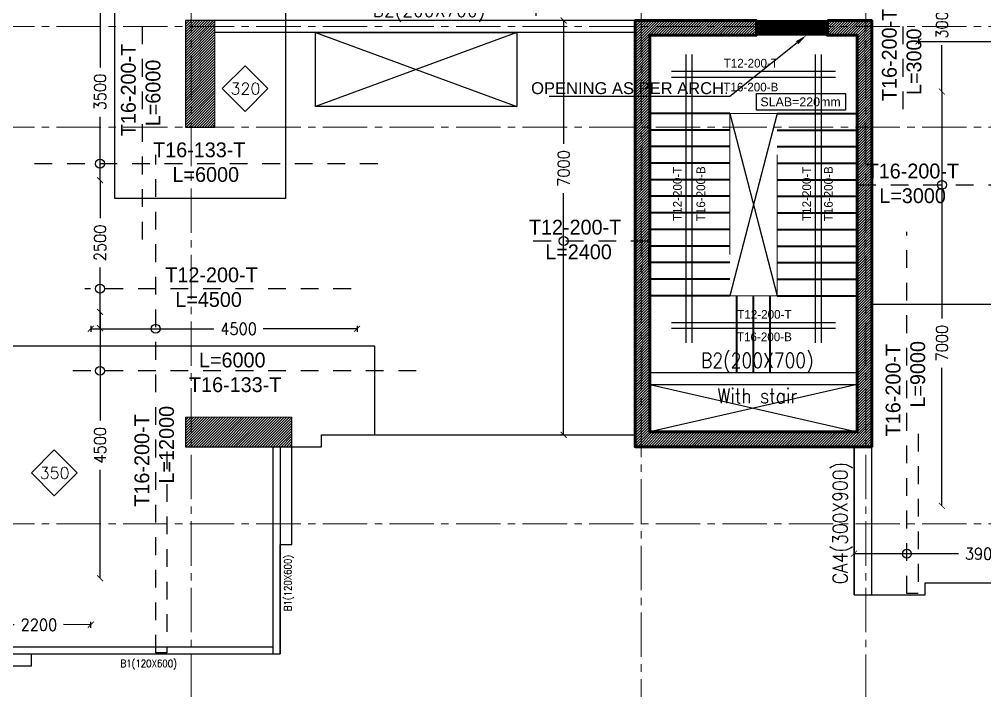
# Model space of a CAD drawing. Header units: millimetres. Extents: x -967280 to 3852, y 2833 to 1955156.
# Drawn here: x -735135 to -718821, y 884416 to 895758 of the extents above; entities that cross this region are included whole.
import ezdxf
from ezdxf import colors
from ezdxf.entities.mleader import LeaderData, LeaderLine
from ezdxf.enums import TextEntityAlignment as Align
from ezdxf.math import Vec2, Vec3

# ---------------------------------------------------------------- set-up
doc = ezdxf.new("R2010")
doc.units = ezdxf.units.MM
doc.header["$LTSCALE"] = 1000
doc.header["$PDMODE"] = 35
doc.header["$PDSIZE"] = 25
for name, pattern in [('$0$DASHED2', [0.375, 0.25, -0.125]), ('B05-FIRST FLOOR PLAN$0$DLINE', [0.55, 0.3, -0.25]), ('Columns_Structural070816$0$CENTER2', [1.125, 0.75, -0.125, 0.125, -0.125]), ('HIDDEN', [0.375, 0.25, -0.125]), ('HRZN_Line-Ptrn-Sold', [9144001.0, 9144000.0, -1]), ('Overhead', [3.96875, 2.38125, -1.5875])]:
    doc.linetypes.add(name, pattern=pattern)
for name, color, linetype, lineweight in [('A-STAIR', 1, 'HRZN_Line-Ptrn-Sold', 13), ('S - column', 6, 'Continuous', 60), ('S - stair', 3, 'Continuous', 40), ('ST-000-AXIS', 9, 'Columns_Structural070816$0$CENTER2', 9), ('ST-203-SLAB-TXT', 7, 'Continuous', 30), ('ST-206-SLAB-DIM', 1, 'Continuous', 20), ('ST-RFT-BOT', 2, '$0$DASHED2', 30), ('ST-RFT-TOP', 5, '$0$DASHED2', 30)]:
    doc.layers.add(name, color=color, linetype=linetype, lineweight=lineweight)
for name, color, linetype in [('B05-FIRST FLOOR PLAN$0$STR_ROOF RFT$0$S-SYMB', 30, 'Continuous'), ('S - col hach', 1, 'Continuous'), ('S - dot', 1, 'Continuous'), ('S -Beams', 2, 'Continuous'), ('S-OPENING', 4, 'Continuous'), ('S-TEXT', 2, 'Continuous'), ('SLAB', 210, 'Continuous')]:
    doc.layers.add(name, color=color, linetype=linetype)
doc.styles.add('B05-FIRST FLOOR PLAN$0$XS-Roof RFT$0$T25-100', font='STENCIL.shx', dxfattribs={"height": 250})
doc.styles.add('ROMANC', font='romanc.shx')
doc.styles.add('ST-DIM', font='romans.shx', dxfattribs={"width": 0.85})
doc.styles.add('TUNELNO', font='romans.shx', dxfattribs={"width": 0.9})
doc.styles.add('TXT DIM 25', font='arial.ttf')
doc.styles.add('XREF-ST-FRAMING 1ST FLOOR$0$STRECTURAL', font='arial.ttf')
doc.dimstyles.new('Copy(2) of DSEC', dxfattribs={"dimtxt": 200, "dimasz": 100, "dimexe": 50, "dimexo": 80, "dimgap": 100, "dimtad": 1, "dimdec": 0, "dimrnd": 5, "dimzin": 0, "dimdsep": 46, "dimtxsty": 'TUNELNO', "dimblk": 'ARCHTICK', "dimcen": 0.09, "dimclrd": 1, "dimclre": 1, "dimclrt": 3, "dimadec": 0, "dimazin": 0, "dimtfac": 0.78125, "dimtdec": 0, "dimtix": 1, "dimtmove": 2, "dimatfit": 3, "dimldrblk": 'ARCHTICK', "dimfxl": 1, "dimtolj": 1, "dimtzin": 0, "dimarcsym": 0})
pattern_1 = [(45, (-254348.726, -1220652.032), (-22.4506403, 22.4506403), [])]

# ---------------------------------------------------------------- blocks, each defined once
blk = doc.blocks.new('str col from 1st to 3rd')
at = {"layer": 'S - col hach'}
h = blk.add_hatch(dxfattribs=at)
h.set_pattern_fill('ANSI31', color=2, scale=10)
h.set_pattern_definition(pattern_1)
h.paths.add_polyline_path([(-21700, -6600), (-21700, -4800), (-22200, -4800), (-22200, -6600)])
h = blk.add_hatch(dxfattribs=at)
h.set_pattern_fill('ANSI31', color=3, scale=10)
h.set_pattern_definition([(45, (610128.69, -719880.126), (-22.4506403, 22.4506403), [])])
h.paths.add_polyline_path([(-14350, -5050), (-12550, -5050), (-12550, -4800), (-14600, -4800), (-14600, -12000), (-10800, -12000), (-10600, -12000), (-10600, -4800), (-11350, -4800), (-11350, -5050), (-10850, -5050), (-10850, -11750), (-14350, -11750)])
h = blk.add_hatch(dxfattribs=at)
h.set_pattern_fill('ANSI31', color=2, scale=10)
h.set_pattern_definition(pattern_1)
h.paths.add_polyline_path([(-20400, -12000), (-20400, -11500), (-22200, -11500), (-22200, -12000)])
at = {"layer": 'S - column', "lineweight": 15}
for points in [[(-21700, -4800), (-21700, -6600), (-22200, -6600), (-22200, -4800)], [(-20400, -12000), (-22200, -12000), (-22200, -11500), (-20400, -11500)]]:
    blk.add_lwpolyline(points, close=True, dxfattribs=at)
at = {"layer": 'S - column', "color": 3}
blk.add_lwpolyline([(-11350, -4800), (-11350, -5050), (-10850, -5050), (-10850, -11750), (-14350, -11750), (-14350, -5050), (-12550, -5050), (-12550, -4800), (-14600, -4800), (-14600, -12000), (-10600, -12000), (-10600, -4800)], close=True, dxfattribs=at)
at = {"layer": 'ST-RFT-BOT', "color": 7, "linetype": 'Continuous', "ltscale": 30}
for points in [[(-21700, -4800), (-22200, -4800), (-22200, -6600), (-21700, -6600)], [(-22200, -11500), (-22200, -12000), (-20400, -12000), (-20400, -11500)]]:
    blk.add_lwpolyline(points, dxfattribs=at)
blk = doc.blocks.new('_ArchTick')
at = {"color": 0, "linetype": 'ByBlock', "const_width": 0.15}
blk.add_lwpolyline([(-0.5, -0.5), (0.5, 0.5)], dxfattribs=at)
blk = doc.blocks.new('*D941')
at = {"layer": 'Defpoints', "color": 0, "transparency": 16777216}
for p in [(-719941, 895515), (-714439, 895515), (-714439, 895385)]:
    blk.add_point(p, dxfattribs=at)
at = {"layer": 'ST-206-SLAB-DIM', "color": 1, "lineweight": -2, "transparency": 16777216}
for p, q in [((-719941, 895435), (-719941, 895335)), ((-719941, 895385), (-718394, 895385)), ((-714439, 895385), (-717560, 895385)), ((-714439, 895435), (-714439, 895335))]:
    blk.add_line(p, q, dxfattribs=at)
at = {"layer": 'ST-206-SLAB-DIM', "color": 1, "lineweight": -2, "transparency": 16777216, "xscale": 100, "yscale": 100, "zscale": 100, "rotation": 180}
blk.add_blockref('_ArchTick', (-719941, 895385), dxfattribs=at)
at = {"layer": 'ST-206-SLAB-DIM', "color": 1, "lineweight": -2, "transparency": 16777216, "xscale": 100, "yscale": 100, "zscale": 100}
blk.add_blockref('_ArchTick', (-714439, 895385), dxfattribs=at)
at = {"layer": 'ST-206-SLAB-DIM', "color": 3, "transparency": 16777216, "insert": (-717977, 895385), "char_height": 200, "attachment_point": 5, "style": 'TUNELNO'}
blk.add_mtext('\\A1;5500', dxfattribs=at)
blk = doc.blocks.new('*D945')
at = {"layer": 'Defpoints', "color": 0, "transparency": 16777216}
for p in [(-733770, 896540), (-733740, 896540), (-733740, 893039)]:
    blk.add_point(p, dxfattribs=at)
at = {"layer": 'ST-206-SLAB-DIM', "color": 1, "lineweight": -2, "transparency": 16777216}
for p, q in [((-733770, 896540), (-733770, 894946)), ((-733770, 893039), (-733770, 894112))]:
    blk.add_line(p, q, dxfattribs=at)
at = {"layer": 'ST-206-SLAB-DIM', "color": 1, "lineweight": -2, "transparency": 16777216, "xscale": 100, "yscale": 100, "zscale": 100}
for p, rotation in [((-733770, 896540), 90), ((-733770, 893039), 270)]:
    blk.add_blockref('_ArchTick', p, dxfattribs=dict(at, rotation=rotation))
at = {"layer": 'ST-206-SLAB-DIM', "color": 3, "transparency": 16777216, "insert": (-733770, 894529), "char_height": 200, "attachment_point": 5, "rotation": 90, "style": 'TUNELNO'}
blk.add_mtext('\\A1;3500', dxfattribs=at)
blk = doc.blocks.new('*D950')
at = {"layer": 'Defpoints', "color": 0, "transparency": 16777216}
for p in [(-733740, 893039), (-733770, 890540), (-733740, 890540)]:
    blk.add_point(p, dxfattribs=at)
at = {"layer": 'ST-206-SLAB-DIM', "color": 1, "lineweight": -2, "transparency": 16777216}
for p, q in [((-733770, 893039), (-733770, 892398)), ((-733770, 890540), (-733770, 891564))]:
    blk.add_line(p, q, dxfattribs=at)
at = {"layer": 'ST-206-SLAB-DIM', "color": 1, "lineweight": -2, "transparency": 16777216, "xscale": 100, "yscale": 100, "zscale": 100}
for p, rotation in [((-733770, 893039), 90), ((-733770, 890540), 270)]:
    blk.add_blockref('_ArchTick', p, dxfattribs=dict(at, rotation=rotation))
at = {"layer": 'ST-206-SLAB-DIM', "color": 3, "transparency": 16777216, "insert": (-733770, 891981), "char_height": 200, "attachment_point": 5, "rotation": 90, "style": 'TUNELNO'}
blk.add_mtext('\\A1;2500', dxfattribs=at)
blk = doc.blocks.new('*D956')
at = {"layer": 'Defpoints', "color": 0, "transparency": 16777216}
for p in [(-725936, 895737), (-725894, 895737), (-725894, 888737)]:
    blk.add_point(p, dxfattribs=at)
at = {"layer": 'ST-206-SLAB-DIM', "color": 1, "lineweight": -2, "transparency": 16777216}
for p, q in [((-725974, 895737), (-725986, 895737)), ((-725936, 895737), (-725936, 893655)), ((-725936, 888737), (-725936, 892821)), ((-725974, 888737), (-725986, 888737))]:
    blk.add_line(p, q, dxfattribs=at)
at = {"layer": 'ST-206-SLAB-DIM', "color": 1, "lineweight": -2, "transparency": 16777216, "xscale": 100, "yscale": 100, "zscale": 100}
for p, rotation in [((-725936, 895737), 90), ((-725936, 888737), 270)]:
    blk.add_blockref('_ArchTick', p, dxfattribs=dict(at, rotation=rotation))
at = {"layer": 'ST-206-SLAB-DIM', "color": 3, "transparency": 16777216, "insert": (-725936, 893238), "char_height": 200, "attachment_point": 5, "rotation": 90, "style": 'TUNELNO'}
blk.add_mtext('\\A1;7000', dxfattribs=at)
blk = doc.blocks.new('*D970')
at = {"layer": 'Defpoints', "color": 0, "transparency": 16777216}
for p in [(-719544, 894537), (-719514, 894537), (-719514, 887537)]:
    blk.add_point(p, dxfattribs=at)
at = {"layer": 'ST-206-SLAB-DIM', "color": 1, "lineweight": -2, "transparency": 16777216}
for p, q in [((-719544, 894537), (-719544, 890704)), ((-719544, 887537), (-719544, 889870))]:
    blk.add_line(p, q, dxfattribs=at)
at = {"layer": 'ST-206-SLAB-DIM', "color": 1, "lineweight": -2, "transparency": 16777216, "xscale": 100, "yscale": 100, "zscale": 100}
for p, rotation in [((-719544, 894537), 90), ((-719544, 887537), 270)]:
    blk.add_blockref('_ArchTick', p, dxfattribs=dict(at, rotation=rotation))
at = {"layer": 'ST-206-SLAB-DIM', "color": 3, "transparency": 16777216, "insert": (-719544, 890287), "char_height": 200, "attachment_point": 5, "rotation": 90, "style": 'TUNELNO'}
blk.add_mtext('\\A1;7000', dxfattribs=at)
blk = doc.blocks.new('*D971')
at = {"layer": 'Defpoints', "color": 0, "transparency": 16777216}
for p in [(-719544, 897536), (-719514, 897536), (-719514, 894537)]:
    blk.add_point(p, dxfattribs=at)
at = {"layer": 'ST-206-SLAB-DIM', "color": 1, "lineweight": -2, "transparency": 16777216}
for p, q in [((-719544, 897536), (-719544, 896157)), ((-719544, 894537), (-719544, 895323))]:
    blk.add_line(p, q, dxfattribs=at)
at = {"layer": 'ST-206-SLAB-DIM', "color": 1, "lineweight": -2, "transparency": 16777216, "xscale": 100, "yscale": 100, "zscale": 100}
for p, rotation in [((-719544, 897536), 90), ((-719544, 894537), 270)]:
    blk.add_blockref('_ArchTick', p, dxfattribs=dict(at, rotation=rotation))
at = {"layer": 'ST-206-SLAB-DIM', "color": 3, "transparency": 16777216, "insert": (-719544, 895740), "char_height": 200, "attachment_point": 5, "rotation": 90, "style": 'TUNELNO'}
blk.add_mtext('\\A1;3000', dxfattribs=at)
blk = doc.blocks.new('*D973')
at = {"layer": 'Defpoints', "color": 0, "transparency": 16777216}
for p in [(-717129, 886729), (-721029, 886599), (-717129, 886596)]:
    blk.add_point(p, dxfattribs=at)
at = {"layer": 'ST-206-SLAB-DIM', "color": 1, "lineweight": -2, "transparency": 16777216}
for p, q in [((-721029, 886679), (-721029, 886782)), ((-721029, 886732), (-719265, 886731)), ((-717129, 886729), (-718430, 886730)), ((-717129, 886676), (-717129, 886779))]:
    blk.add_line(p, q, dxfattribs=at)
at = {"layer": 'ST-206-SLAB-DIM', "color": 1, "lineweight": -2, "transparency": 16777216, "xscale": 100, "yscale": 100, "zscale": 100}
for p, rotation in [((-721029, 886732), 179.9571786131547), ((-717129, 886729), 359.9571786131548)]:
    blk.add_blockref('_ArchTick', p, dxfattribs=dict(at, rotation=rotation))
at = {"layer": 'ST-206-SLAB-DIM', "color": 3, "transparency": 16777216, "insert": (-718848, 886730), "char_height": 200, "attachment_point": 5, "rotation": 359.9572, "style": 'TUNELNO'}
blk.add_mtext('\\A1;3900', dxfattribs=at)
blk = doc.blocks.new('*D974')
at = {"layer": 'Defpoints', "color": 0, "transparency": 16777216}
for p in [(-733770, 890815), (-733740, 890815), (-733740, 886314)]:
    blk.add_point(p, dxfattribs=at)
at = {"layer": 'ST-206-SLAB-DIM', "color": 1, "lineweight": -2, "transparency": 16777216}
for p, q in [((-733770, 890815), (-733770, 888980)), ((-733770, 886314), (-733770, 888145))]:
    blk.add_line(p, q, dxfattribs=at)
at = {"layer": 'ST-206-SLAB-DIM', "color": 1, "lineweight": -2, "transparency": 16777216, "xscale": 100, "yscale": 100, "zscale": 100}
for p, rotation in [((-733770, 890815), 90), ((-733770, 886314), 270)]:
    blk.add_blockref('_ArchTick', p, dxfattribs=dict(at, rotation=rotation))
at = {"layer": 'ST-206-SLAB-DIM', "color": 3, "transparency": 16777216, "insert": (-733770, 888562), "char_height": 200, "attachment_point": 5, "rotation": 90, "style": 'TUNELNO'}
blk.add_mtext('\\A1;4500', dxfattribs=at)
blk = doc.blocks.new('*D975')
at = {"layer": 'Defpoints', "color": 0, "transparency": 16777216}
for p in [(-733927, 890661), (-729426, 890661), (-729426, 890530)]:
    blk.add_point(p, dxfattribs=at)
at = {"layer": 'ST-206-SLAB-DIM', "color": 1, "lineweight": -2, "transparency": 16777216}
for p, q in [((-733927, 890581), (-733927, 890480)), ((-729426, 890581), (-729426, 890480)), ((-733927, 890530), (-731846, 890530)), ((-729426, 890530), (-731012, 890530))]:
    blk.add_line(p, q, dxfattribs=at)
at = {"layer": 'ST-206-SLAB-DIM', "color": 1, "lineweight": -2, "transparency": 16777216, "xscale": 100, "yscale": 100, "zscale": 100, "rotation": 180}
blk.add_blockref('_ArchTick', (-733927, 890530), dxfattribs=at)
at = {"layer": 'ST-206-SLAB-DIM', "color": 1, "lineweight": -2, "transparency": 16777216, "xscale": 100, "yscale": 100, "zscale": 100}
blk.add_blockref('_ArchTick', (-729426, 890530), dxfattribs=at)
at = {"layer": 'ST-206-SLAB-DIM', "color": 3, "transparency": 16777216, "insert": (-731429, 890530), "char_height": 200, "attachment_point": 5, "style": 'TUNELNO'}
blk.add_mtext('\\A1;4500', dxfattribs=at)
blk = doc.blocks.new('*D976')
at = {"layer": 'Defpoints', "color": 0, "transparency": 16777216}
for p in [(-733926, 885531), (-736129, 885399), (-733927, 885396)]:
    blk.add_point(p, dxfattribs=at)
at = {"layer": 'ST-206-SLAB-DIM', "color": 1, "lineweight": -2, "transparency": 16777216}
for p, q in [((-736129, 885479), (-736128, 885584)), ((-736129, 885534), (-735220, 885533)), ((-733926, 885531), (-734386, 885532)), ((-733927, 885476), (-733926, 885581))]:
    blk.add_line(p, q, dxfattribs=at)
at = {"layer": 'ST-206-SLAB-DIM', "color": 1, "lineweight": -2, "transparency": 16777216, "xscale": 100, "yscale": 100, "zscale": 100}
for p, rotation in [((-736129, 885534), 179.9241602183739), ((-733926, 885531), 359.9241602183739)]:
    blk.add_blockref('_ArchTick', p, dxfattribs=dict(at, rotation=rotation))
at = {"layer": 'ST-206-SLAB-DIM', "color": 3, "transparency": 16777216, "insert": (-734803, 885530), "char_height": 200, "attachment_point": 5, "rotation": 359.9242, "style": 'TUNELNO'}
blk.add_mtext('\\A1;2200', dxfattribs=at)
blk = doc.blocks.new('AXES-00')
at = {"layer": 'ST-000-AXIS'}
for p, q in [((525498.9, 750979.6), (525498.9, 695813.8)), ((533098.9, 695813.8), (533098.9, 750979.6)), ((536898.9, 750979.6), (536898.9, 695813.8)), ((575723.2, 718839.7), (505674.3, 718839.7)), ((575723.2, 717139.7), (505674.3, 717139.7)), ((575723.2, 710439.7), (505674.3, 710439.7))]:
    blk.add_line(p, q, dxfattribs=at)

msp = doc.modelspace()

# ---------------------------------------------------------------- hatches: boundary and pattern name
at = {"layer": 'S-OPENING', "ltscale": 30, "transparency": 33554483}
h = msp.add_hatch(dxfattribs=at)
h.set_pattern_fill('ANSI37', scale=5)
h.set_pattern_definition([(45, (167205.481, 102525.568), (-11.22532015, 11.22532015), []), (135, (167205.481, 102525.568), (-11.22532015, -11.22532015), [])])
h.paths.add_polyline_path([(-722678.7, 895737.4), (-721478.7, 895737.4), (-721478.7, 895487.4), (-722678.7, 895487.4)])

# ---------------------------------------------------------------- linework, layer by layer
at = {"layer": 'A-STAIR', "linetype": 'Overhead'}
msp.add_lwpolyline([(-722328.7, 894167.4), (-723128.7, 894167.4), (-723128.7, 891087.4), (-722328.7, 891087.4)], close=True, dxfattribs=at)
at = {"layer": 'B05-FIRST FLOOR PLAN$0$STR_ROOF RFT$0$S-SYMB'}
for centre in [(-733770.4, 893318.5), (-719544.2, 892960.7), (-725936.2, 892012.1), (-733770.6, 891206.8), (-732829.5, 890529.9), (-733770.3, 889819.6), (-720136, 886729.5)]:
    msp.add_circle(centre, 75, dxfattribs=at)
at = {"layer": 'S - dot'}
for p, q in [((-726728.7, 895537.4), (-730128.7, 894287.4)), ((-730128.7, 895537.4), (-726728.7, 894287.4)), ((-720978.7, 889587.4), (-724478.7, 888787.4)), ((-724478.7, 889587.4), (-720978.7, 888787.4))]:
    msp.add_line(p, q, dxfattribs=at)
at = {"layer": 'S - stair', "linetype": 'HIDDEN', "ltscale": 500}
for p, q in [((-723128.7, 894167.4), (-724478.7, 894167.4)), ((-722328.7, 894167.4), (-720978.7, 894167.4)), ((-723128.7, 893887.4), (-724478.7, 893887.4)), ((-722328.7, 893887.4), (-720978.7, 893887.4)), ((-723128.7, 893607.4), (-724478.7, 893607.4)), ((-722328.7, 893607.4), (-720978.7, 893607.4)), ((-723128.7, 893327.4), (-724478.7, 893327.4)), ((-722328.7, 893327.4), (-720978.7, 893327.4)), ((-723128.7, 893047.4), (-724478.7, 893047.4)), ((-722328.7, 893047.4), (-720978.7, 893047.4)), ((-723128.7, 892767.4), (-724478.7, 892767.4)), ((-722328.7, 892767.4), (-720978.7, 892767.4)), ((-723128.7, 892487.4), (-724478.7, 892487.4)), ((-722328.7, 892487.4), (-720978.7, 892487.4)), ((-723128.7, 892207.4), (-724478.7, 892207.4)), ((-722328.7, 892207.4), (-720978.7, 892207.4)), ((-723128.7, 891927.4), (-724478.7, 891927.4)), ((-722328.7, 891927.4), (-720978.7, 891927.4)), ((-723128.7, 891647.4), (-724478.7, 891647.4)), ((-722328.7, 891647.4), (-720978.7, 891647.4)), ((-723128.7, 891367.4), (-724478.7, 891367.4)), ((-722328.7, 891367.4), (-720978.7, 891367.4)), ((-723128.7, 891087.4), (-724478.7, 891087.4)), ((-723013.2, 891087.4), (-723013.2, 889787.4)), ((-722733.2, 891087.4), (-722733.2, 889787.4)), ((-722733.2, 891087.4), (-722733.2, 889787.4)), ((-722453.2, 891087.4), (-722453.2, 889787.4)), ((-722328.7, 891087.4), (-720978.7, 891087.4))]:
    msp.add_line(p, q, dxfattribs=at)
at = {"layer": 'S -Beams'}
for p, q in [((-724728.6, 895737.4), (-731828.7, 895737.4)), ((-724728.6, 895537.4), (-731828.7, 895537.4)), ((-720978.7, 889787.4), (-724478.7, 889787.4)), ((-730848.8, 888537.4), (-730848.8, 885037.4)), ((-730728.8, 888537.4), (-730728.8, 885037.4)), ((-721028.7, 886037.4), (-721028.7, 888537.4)), ((-720728.7, 886037.4), (-720728.7, 888537.4)), ((-736008.7, 885157.4), (-730848.8, 885157.4)), ((-736008.7, 885037.4), (-730730.3, 885037.4))]:
    msp.add_line(p, q, dxfattribs=at)
at = {"layer": 'S -Beams', "color": 1}
for points in [[(-730128.7, 895537.4), (-726728.7, 895537.4), (-726728.7, 894287.4), (-730128.7, 894287.4)], [(-724478.7, 889587.4), (-720978.7, 889587.4), (-720978.7, 888787.4), (-724478.7, 888787.4)]]:
    msp.add_lwpolyline(points, close=True, dxfattribs=at)
at = {"layer": 'S -Beams'}
msp.add_lwpolyline([(-736128.7, 884837.4), (-734928.7, 884837.4), (-734928.7, 885037.4), (-730728.8, 885037.4), (-730728.7, 886887.4), (-730528.7, 886887.4), (-730528.7, 888537.4), (-730028.7, 888537.4), (-730028.7, 888737.4), (-724728.7, 888737.4), (-724728.7, 888537.4), (-721028.7, 888537.4), (-721028.7, 886037.4), (-719828.8, 886037.4), (-719828.8, 886237.4), (-717128.7, 886237.4)], dxfattribs=at)
at = {"layer": 'S-OPENING', "color": 4, "ltscale": 30}
msp.add_lwpolyline([(-722678.7, 895737.4), (-721478.7, 895737.4), (-721478.7, 895487.4), (-722678.7, 895487.4)], close=True, dxfattribs=at)
at = {"layer": 'S-TEXT', "color": 7, "true_color": 0xffffff}
for points in [[(-731319.4, 894199.6), (-730932.3, 894586.8), (-731319.4, 894973.9), (-731706.6, 894586.8)], [(-734543.5, 887707.7), (-734156.3, 888094.9), (-734543.5, 888482.1), (-734930.6, 888094.9)]]:
    msp.add_lwpolyline(points, close=True, dxfattribs=at)
at = {"layer": 'SLAB', "color": 2, "linetype": 'Continuous', "ltscale": 30}
for points in [[(-733528.7, 896937.5), (-733528.7, 892737.3), (-730628.7, 892737.3), (-730628.7, 896937.5)], [(-721028.7, 886037.4), (-719828.8, 886037.4), (-719828.8, 886237.4), (-717128.7, 886237.4), (-717128.7, 886987.4), (-716928.7, 886987.4), (-716928.7, 887237.4), (-715728.8, 887237.4), (-715728.8, 887437.4), (-713328.7, 887437.4), (-713328.7, 888437.4), (-711928.8, 888437.4), (-711928.8, 888637.4), (-711678.7, 888637.4), (-711678.7, 890937.4), (-720728.7, 890937.4), (-720728.7, 888537.4), (-721028.7, 888537.4)], [(-740128.7, 886837.4), (-736128.7, 886837.4), (-736128.7, 884837.4), (-734928.7, 884837.4), (-734928.7, 885037.4), (-730728.8, 885037.4), (-730728.8, 886887.4), (-730528.7, 886887.4), (-730528.7, 888537.4), (-730028.7, 888537.4), (-730028.7, 888737.4), (-729128.6, 888737.4), (-729128.6, 890237.4), (-740128.7, 890237.4)]]:
    msp.add_lwpolyline(points, close=True, dxfattribs=at)
at = {"layer": 'ST-203-SLAB-TXT'}
msp.add_lwpolyline([(-722678.7, 894502.4), (-721176.2, 894502.4), (-721176.2, 894223), (-722678.7, 894223)], close=True, dxfattribs=at)
at = {"layer": 'ST-RFT-BOT', "ltscale": 30}
for p, q in [((-723872.9, 895163.7), (-723872.9, 890293.2)), ((-723772.9, 895163.7), (-723772.9, 890293.2)), ((-721684.5, 895163.7), (-721684.5, 890293.2)), ((-721584.5, 895163.7), (-721584.5, 890293.2)), ((-721342, 894875.2), (-724115.4, 894875.2)), ((-721342, 894775.2), (-724115.4, 894775.2)), ((-721342, 890631.9), (-724115.4, 890631.9)), ((-721342, 890531.9), (-724115.4, 890531.9))]:
    msp.add_line(p, q, dxfattribs=at)
at = {"layer": 'ST-RFT-BOT', "color": 3, "linetype": 'Continuous', "ltscale": 30}
for p, q in [((-722328.7, 894167.4), (-723128.7, 891087.4)), ((-723128.7, 894167.4), (-722328.7, 891087.4))]:
    msp.add_line(p, q, dxfattribs=at)
at = {"layer": 'ST-RFT-TOP', "linetype": 'B05-FIRST FLOOR PLAN$0$DLINE'}
for points in [[(-733058.3, 897837.4), (-733058.3, 891837.4)], [(-726203.9, 897767.4), (-726403.9, 897767.4), (-726403.9, 895567.4)], [(-720199.3, 894237.4), (-720199.3, 897237.4)], [(-729078.7, 893318.5), (-735078.7, 893318.5)], [(-732639.5, 888457.4), (-732639.5, 885057.4), (-732829.5, 885057.4), (-732829.5, 893467.4)], [(-720958.7, 892560.7), (-720958.7, 892960.7), (-718358.7, 892960.7)], [(-724498.7, 891612.1), (-724498.7, 892012.1), (-726498.7, 892012.1)], [(-719946, 888757.4), (-719946, 886057.4), (-720136, 886057.4), (-720136, 892167.4)], [(-729528.9, 891206.8), (-734028.9, 891206.8)], [(-728428.7, 889819.6), (-734428.7, 889819.6)]]:
    msp.add_lwpolyline(points, dxfattribs=at)

# ---------------------------------------------------------------- block references
at = {"layer": 'S -Beams'}
msp.add_blockref('AXES-00', (-1257727.6, 176797.6), dxfattribs=at)
at = {"layer": 'ST-RFT-BOT', "color": 3, "linetype": 'Continuous'}
msp.add_blockref('str col from 1st to 3rd', (-710128.7, 900537.4), dxfattribs=at)

# ---------------------------------------------------------------- texts
at = {"layer": 'S-TEXT', "color": 3, "char_height": 196, "attachment_point": 1, "style": 'ROMANC'}
for s, insert in [('320', (-731565.9, 894682.8)), ('350', (-734789.9, 888190.9))]:
    msp.add_mtext_dynamic_manual_height_columns(s, width=592857.868, gutter_width=980, heights=[0], dxfattribs=dict(at, insert=insert))
at = {"layer": 'ST-203-SLAB-TXT', "style": 'ST-DIM', "width": 0.85}
for s, p in [('B2(200X700)', (-728214.1, 895925.4)), ('B2(200X700)', (-722663, 889995.7)), ('With stair', (-722663, 889395.4))]:
    msp.add_text(s, height=250, dxfattribs=at).set_placement(p, align=Align.MIDDLE_CENTER)
at = {"layer": 'ST-203-SLAB-TXT', "style": 'B05-FIRST FLOOR PLAN$0$XS-Roof RFT$0$T25-100'}
for s, p in [('T16-200-T', (-720308.6, 894375.8)), ('L=3000', (-719891.9, 894477.7)), ('T16-200-T', (-733167.6, 893782.7)), ('L=6000', (-732750.9, 893950.8)), ('T16-200-T', (-720245.2, 888713)), ('L=9000', (-719828.6, 889197.7)), ('T16-200-T', (-732938.8, 887524.2)), ('L=12000', (-732522.1, 887915.6))]:
    msp.add_text(s, height=250, rotation=90, dxfattribs=at).set_placement(p)
for s, p in [('T12-200-T', (-722773, 894898.8)), ('T16-200-B', (-722773, 894495.2)), ('T12-200-T', (-722543.8, 890655.4)), ('T16-200-B', (-722543.8, 890276))]:
    msp.add_text(s, height=147.03, dxfattribs=at).set_placement(p, align=Align.BOTTOM_CENTER)
for s, p in [('T16-133-T', (-732874.3, 893427.7)), ('T16-200-T', (-720816.2, 893069.9)), ('L=6000', (-732546.2, 893011.1)), ('L=3000', (-720602.7, 892653.3)), ('T12-200-T', (-726523.6, 892121.4)), ('L=2400', (-726247.2, 891704.7)), ('T12-200-T', (-732667.3, 891316.1)), ('L=4500', (-732499.2, 890899.4)), ('L=6000', (-732099, 889877)), ('T16-133-T', (-732267.1, 889460.4))]:
    msp.add_text(s, height=250, dxfattribs=at).set_placement(p)
for s, p in [('T12-200-T', (-723896.4, 892810.3)), ('T16-200-B', (-723500.7, 892810.3)), ('T12-200-T', (-721712.3, 892810.3)), ('T16-200-B', (-721344.8, 892810.3))]:
    msp.add_text(s, height=147.03, rotation=90, dxfattribs=at).set_placement(p, align=Align.BOTTOM_CENTER)
at = {"layer": 'ST-203-SLAB-TXT', "style": 'ST-DIM', "width": 0.85}
msp.add_text('CA4(300X900)', height=250, rotation=90, dxfattribs=at).set_placement((-721264.4, 887247.1), align=Align.MIDDLE_CENTER)
at = {"layer": 'ST-203-SLAB-TXT', "color": 1, "style": 'ST-DIM', "width": 0.85}
msp.add_text('B1(120X600)', height=125, rotation=90, dxfattribs=at).set_placement((-730597.8, 886233.7), align=Align.MIDDLE_CENTER)
msp.add_text('B1(120X600)', height=125, dxfattribs=at).set_placement((-732947.4, 884875.5), align=Align.MIDDLE_CENTER)
at = {"layer": 'ST-203-SLAB-TXT', "insert": (-721933.1, 894362.4), "char_height": 149.99, "attachment_point": 5, "style": 'XREF-ST-FRAMING 1ST FLOOR$0$STRECTURAL'}
msp.add_mtext('SLAB=220mm', dxfattribs=at)

# ---------------------------------------------------------------- dimensions: what is measured, and where the dimension line sits
at = {"layer": 'ST-206-SLAB-DIM'}
for base, p1, p2, angle, picture, middle in [((-719544.1, 897536.1), (-719514.1, 894537.4), (-719514.1, 897536.1), 90, '*D971', (-719544.1, 895740)), ((-733770.5, 896540.3), (-733740.5, 893039.4), (-733740.5, 896540.3), 90, '*D945', (-733770.5, 894529.3)), ((-725936.2, 895737.4), (-725894.2, 888737.4), (-725894.2, 895737.4), 90, '*D956', (-725936.2, 893238)), ((-714438.7, 895384.6), (-719940.7, 895515.2), (-714438.7, 895515.2), 360, '*D941', (-717976.7, 895384.6)), ((-719544.1, 894537.4), (-719514.1, 887537.4), (-719514.1, 894537.4), 90, '*D970', (-719544.1, 890287)), ((-733770.4, 890540.3), (-733740.4, 893039.4), (-733740.4, 890540.3), 270, '*D950', (-733770.4, 891980.7)), ((-733770.4, 890815.3), (-733740.4, 886314.4), (-733740.4, 890815.3), 90, '*D974', (-733770.4, 888562.4)), ((-729425.7, 890529.9), (-733926.6, 890660.5), (-729425.7, 890660.5), 0, '*D975', (-731428.7, 890529.9)), ((-717128.6, 886729.2), (-721028.7, 886598.9), (-717128.7, 886596), 359.95718, '*D973', (-718847.5, 886730.4)), ((-733926.5, 885531.3), (-736128.7, 885398.9), (-733926.6, 885396), 359.92416, '*D976', (-734802.8, 885530.4))]:
    dim = msp.add_linear_dim(base=base, p1=p1, p2=p2, angle=angle, dimstyle='Copy(2) of DSEC', dxfattribs=at)
    dim.commit()
    dim.dimension.update_dxf_attribs({"geometry": picture, "text_midpoint": middle, "dimtype": 161})

# ---------------------------------------------------------------- leaders
at = {"layer": 'S-OPENING', "color": 4, "ltscale": 30}
ml = msp.add_multileader_mtext('Standard', dxfattribs=at)
ml.set_content('OPENING AS PER ARCH.', color=4, style='TXT DIM 25')
ml.set_leader_properties()
ml.build(insert=Vec2(0, 0))
ml.multileader.update_dxf_attribs({"text_left_attachment_type": 6, "text_right_attachment_type": 6, "dogleg_length": 0.36, "arrow_head_size": 200, "scale": 50})
ctx = ml.context
ctx.base_point, ctx.scale, ctx.char_height, ctx.arrow_head_size, ctx.landing_gap_size, ctx.plane_origin = Vec3(-726448.3, 894454.3), 50, 200, 200, 0, Vec3(-721834, 895537.4)
ctx.left_attachment, ctx.right_attachment, ctx.text_align_type = 6, 6, 2
notes = []
notes.append((ctx, [(0, (1, 1, 0), (-723130.1, 894454.3), (-1, 0), 18, [(0, [(-721834, 895487.4)], 0, [])])]))
ctx.mtext.insert, ctx.mtext.alignment, ctx.mtext.flow_direction = Vec3(-723148.1, 894694.3), 3, 5
for ctx, leaders in notes:
    for number, flags, end, landing, length, lines in leaders:
        leader = LeaderData()
        leader.index, (leader.has_last_leader_line, leader.has_dogleg_vector, leader.attachment_direction) = number, flags
        leader.last_leader_point, leader.dogleg_vector, leader.dogleg_length = Vec3(end), Vec3(landing), length
        for number, points, colour, breaks in lines:
            line = LeaderLine()
            line.index, line.vertices, line.color, line.breaks = number, Vec3.list(points), colors.encode_raw_color(colour), breaks
            leader.lines.append(line)
        ctx.leaders.append(leader)

doc.saveas('drawing.dxf')
